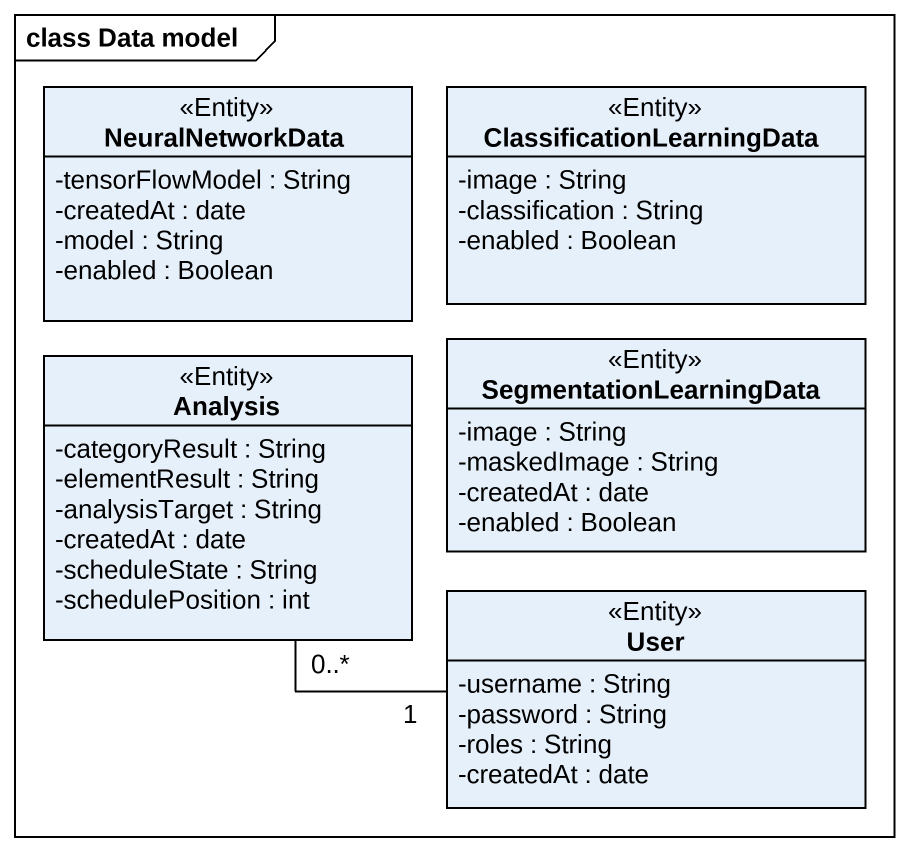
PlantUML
@startuml
mainframe class Data model
hide circle
hide empty members
skinparam classAttributeIconSize 0
class NeuralNetworkData <<Entity>> {
  -tensorFlowModel : String
  -createdAt : date
  -model : String
  -enabled : Boolean
}
class ClassificationLearningData <<Entity>> {
  -image : String
  -classification : String
  -enabled : Boolean
}
class Analysis <<Entity>> {
  -categoryResult : String
  -elementResult : String
  -analysisTarget : String
  -createdAt : date
  -scheduleState : String
  -schedulePosition : int
}
class SegmentationLearningData <<Entity>> {
  -image : String
  -maskedImage : String
  -createdAt : date
  -enabled : Boolean
}
class User <<Entity>> {
  -username : String
  -password : String
  -roles : String
  -createdAt : date
}
Analysis "0..*" -right- "1" User
@enduml
